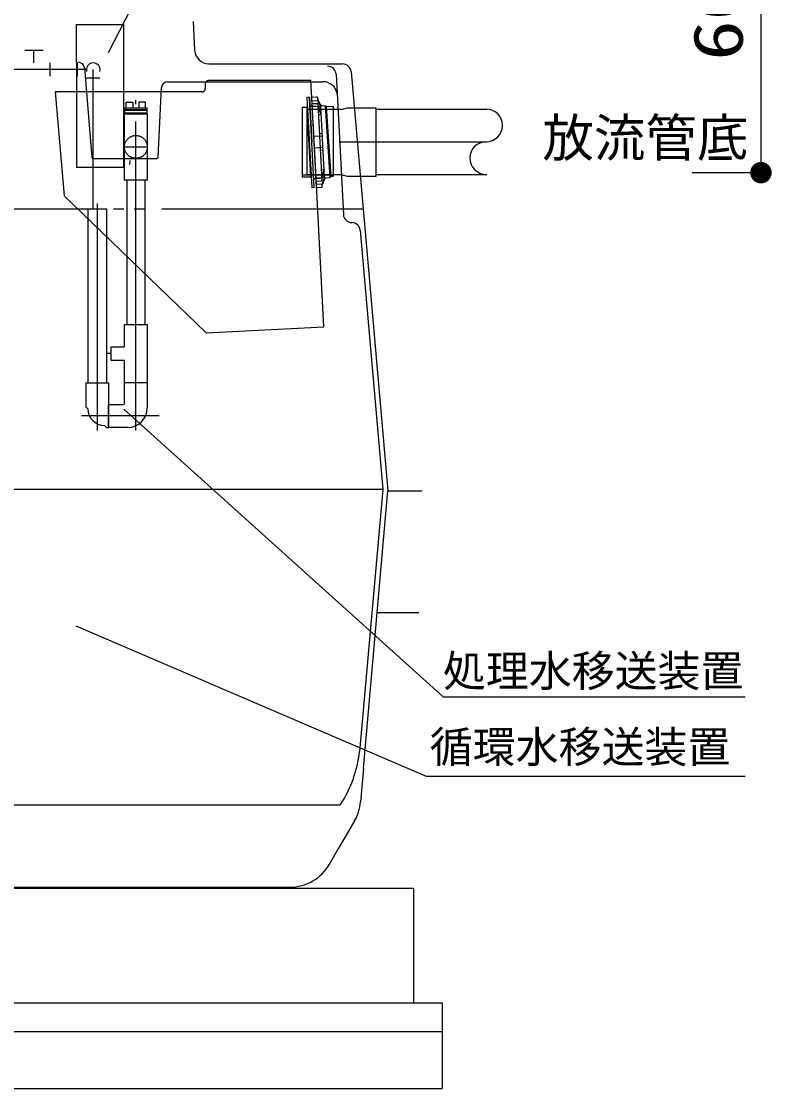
# Model space of a CAD drawing. Units: millimetres, scale not verified. Extents: x -8093 to 8093, y -5792 to 5792.
# Drawn here: x -4394 to -3084, y -3849 to -1985 of the extents above; entities that cross this region are included whole.
import ezdxf
from ezdxf.enums import TextEntityAlignment as Align

# ---------------------------------------------------------------- set-up
doc = ezdxf.new("R2010")
doc.units = ezdxf.units.MM
doc.header["$LTSCALE"] = 30
for name, pattern in [('LONG_CHAIN', [21, 18, -1, 1, -1]), ('LONG_DASHED2', [13, 12, -1]), ('LONG_DOUBLE_CHAIN', [21.8, 18, -1, 0.6, -0.6, 0.6, -1])]:
    doc.linetypes.add(name, pattern=pattern)
for name, color, linetype, lineweight in [('0-1_00クル-フ-0躯体', 3, 'Continuous', 25), ('0-2_00クル-フ-1機器', 2, 'Continuous', 25), ('0-3_00クル-フ-6寸法', 132, 'Continuous', 25)]:
    doc.layers.add(name, color=color, linetype=linetype, lineweight=lineweight)
doc.styles.add('ＭＳ ゴシック', font='')
doc.styles.get('ＭＳ ゴシック').set_extended_font_data('MS Gothic')

msp = doc.modelspace()

# ---------------------------------------------------------------- linework, layer by layer
at = {"layer": '0-1_00クル-フ-0躯体', "color": 4}
for p, q in [((-4242.38, -2039.5), (-4001.76, -1572.6)), ((-4215.2, -2662.12), (-3657.54, -3164.58)), ((-3657.54, -3164.58), (-3129.61, -3164.58)), ((-3679.12, -3303.21), (-3129.61, -3303.21))]:
    msp.add_line(p, q, dxfattribs=at)
at = {"layer": '0-1_00クル-フ-0躯体'}
for p, q in [((-4094.29, -1984.96), (-4091.64, -2035.58)), ((-4388.5, -2035.08), (-4356.26, -2035.08)), ((-4372.38, -2052.18), (-4372.38, -2035.08)), ((-4372.38, -2057.28), (-4372.38, -2035.08)), ((-4280.88, -2069.27), (-4464.39, -2069.27)), ((-4344.38, -2057.63), (-4344.38, -2080.91)), ((-4296.88, -2057.28), (-4296.88, -2081.26)), ((-4284.3, -2066.41), (-4271.42, -2222.55)), ((-4268.88, -2312.19), (-4268.88, -2069.27)), ((-4066.67, -2059.27), (-3833.39, -2059.27)), ((-4257.39, -2084.07), (-4280.38, -2084.07)), ((-3844.58, -2077.49), (-3831.76, -2322.16)), ((-3818.45, -2072.96), (-3754.38, -2805.27)), ((-4155.56, -2222.48), (-4149.65, -2100.79)), ((-4138.67, -2090.37), (-3867.53, -2090.37)), ((-4335.28, -2108.27), (-4331.27, -2108.27)), ((-3890.9, -2117.68), (-3895.39, -2117.91)), ((-3895.39, -2117.91), (-3887.12, -2275.69)), ((-3890.9, -2117.68), (-3886.76, -2196.57)), ((-3882.63, -2275.46), (-3890.87, -2118.18)), ((-3878.66, -2274.75), (-3886.88, -2117.97)), ((-3886.58, -2123.59), (-3876.6, -2123.07)), ((-3886.4, -2117.44), (-3877.92, -2117)), ((-3876.87, -2117.94), (-3876.6, -2123.07)), ((-3871.09, -2132.65), (-3876.68, -2121.43)), ((-3871.01, -2134.16), (-3876.6, -2123.07)), ((-4207.38, -2139.27), (-4207.38, -2140.27)), ((-4181.38, -2140.27), (-4181.38, -2139.27)), ((-3895.49, -2135.07), (-3889.13, -2256.47)), ((-3834.83, -2138.77), (-3894.83, -2138.77)), ((-3890.06, -2133.65), (-3880.07, -2133.13)), ((-3886.32, -2128.66), (-3876.83, -2128.17)), ((-3876.07, -2133.06), (-3886.06, -2133.58)), ((-3876.3, -2128.64), (-3869.24, -2263.53)), ((-3870.49, -2144.15), (-3876.07, -2133.06)), ((-3870.33, -2147.13), (-3875.92, -2135.91)), ((-3871.01, -2134.16), (-3875.4, -2134.39)), ((-3872.24, -2129.72), (-3872.54, -2129.73)), ((-3871.19, -2130.66), (-3871.02, -2133.86)), ((-3871.09, -2132.66), (-3863.02, -2132.24)), ((-3864.57, -2256.99), (-3871.09, -2132.65)), ((-3863.02, -2132.24), (-3861.7, -2134.49)), ((-3854.62, -2257.97), (-3863.02, -2132.24)), ((-3849.83, -2133.87), (-3861.7, -2134.49)), ((-3861.7, -2134.49), (-3853.53, -2255.59)), ((-3849.83, -2133.87), (-3849.83, -2255.4)), ((-3774.83, -2138.27), (-3581.41, -2138.27)), ((-4214.24, -2155.27), (-4214.24, -2152.27)), ((-4210.38, -2146.27), (-4210.38, -2145.27)), ((-4178.38, -2145.27), (-4178.38, -2146.27)), ((-3875.32, -2147.39), (-3870.33, -2147.13)), ((-3868.55, -2181.09), (-3873.54, -2181.35)), ((-3868.31, -2185.59), (-3883.29, -2186.37)), ((-3867.27, -2205.56), (-3882.25, -2206.34)), ((-3867.03, -2210.05), (-3872.02, -2210.31)), ((-4269.43, -2224.37), (-4157.56, -2224.37)), ((-3870.24, -2244.28), (-3865.25, -2244.02)), ((-3865.25, -2244.02), (-3869.64, -2255.76)), ((-3865.09, -2247), (-3869.49, -2258.61)), ((-3854.62, -2257.97), (-3853.53, -2255.59)), ((-3853.53, -2255.59), (-3849.83, -2255.4)), ((-3774.83, -2252.27), (-3581.41, -2252.27)), ((-4210.38, -2262.27), (-4210.38, -2514.27)), ((-4178.38, -2514.27), (-4178.38, -2262.27)), ((-3883.47, -2259.48), (-3873.48, -2258.96)), ((-3869.49, -2258.61), (-3879.48, -2259.14)), ((-3879.22, -2264.05), (-3869.73, -2263.55)), ((-3878.96, -2269.12), (-3868.97, -2268.6)), ((-3864.57, -2256.99), (-3868.97, -2268.6)), ((-3868.7, -2273.73), (-3868.97, -2268.6)), ((-3864.57, -2256.99), (-3868.96, -2257.22)), ((-3864.49, -2258.5), (-3868.88, -2270.24)), ((-3865.33, -2261.54), (-3865.63, -2261.55)), ((-3864.39, -2260.48), (-3864.56, -2257.29)), ((-3864.49, -2258.49), (-3854.62, -2257.97)), ((-3882.63, -2275.46), (-3887.12, -2275.69)), ((-3878.14, -2275.22), (-3869.65, -2274.78)), ((-3878.14, -2275.22), (-3869.65, -2274.78)), ((-3802.48, -2350.06), (-3762.82, -2802.33)), ((-4214.38, -2514.27), (-4174.38, -2514.27)), ((-4174.38, -2514.27), (-4174.38, -2616.27)), ((-4237.38, -2577.27), (-4237.38, -2553.27)), ((-4237.38, -2565.27), (-4245.93, -2565.27)), ((-4281.93, -2616.27), (-4281.93, -2658.27)), ((-4281.93, -2616.27), (-4241.93, -2616.27)), ((-4241.93, -2616.27), (-4241.93, -2658.27)), ((-4214.38, -2652.27), (-4214.38, -2616.27)), ((-4174.38, -2616.27), (-4214.38, -2616.27)), ((-4174.38, -2616.27), (-4174.38, -2660.27)), ((-4281.93, -2658.27), (-4278.43, -2661.78)), ((-4241.93, -2658.27), (-4241.93, -2694.27)), ((-4245.93, -2694.27), (-4249.44, -2690.77)), ((-4245.93, -2694.27), (-4241.93, -2694.27)), ((-4544.38, -2802.33), (-3762.82, -2802.33)), ((-3762.85, -2802.6), (-3803.71, -3260.56)), ((-3796.81, -3290.24), (-3754.38, -2805.27)), ((-3766.84, -2800.22), (-3766.83, -2800.15)), ((-3766.84, -2800.22), (-3766.83, -2800.15)), ((-3766.84, -2800.22), (-3766.83, -2800.15)), ((-3762.85, -2802.6), (-3762.82, -2802.33)), ((-3772.95, -3017.47), (-3700.17, -3017.47)), ((-3772.95, -3017.47), (-3700.17, -3017.47)), ((-3796.81, -3290.24), (-3801.91, -3348.52)), ((-4544.38, -3353.43), (-3837.17, -3353.43)), ((-3812.32, -3381.55), (-3838.95, -3427.66)), ((-3856.04, -3457.27), (-3838.95, -3427.66)), ((-5983.44, -3497.27), (-3925.33, -3497.27))]:
    msp.add_line(p, q, dxfattribs=at)
at = {"layer": '0-1_00クル-フ-0躯体', "linetype": 'LONG_DASHED2'}
for p, q in [((-4298.03, -2056.37), (-4298.03, -2240.26)), ((-4073.02, -2094.27), (-4073.02, -2102.27)), ((-3888.41, -2088.27), (-4067.02, -2088.27)), ((-4216.03, -2108.27), (-4216.03, -2240.26)), ((-3890.16, -2131.7), (-3886.17, -2131.49)), ((-4204.64, -2235.27), (-4204.28, -2228.27)), ((-4216.03, -2240.26), (-4298.03, -2240.26)), ((-3903.83, -2252.77), (-3849.83, -2252.77)), ((-3883.46, -2259.53), (-3879.47, -2259.32))]:
    msp.add_line(p, q, dxfattribs=at)
at = {"layer": '0-1_00クル-フ-0躯体', "linetype": 'LONG_CHAIN'}
for p, q in [((-4194.38, -2699.67), (-4194.38, -2122.65)), ((-3839.24, -2195.27), (-3582.35, -2195.27)), ((-4214.38, -2204.27), (-4174.38, -2204.27)), ((-4261.93, -2302.92), (-4261.93, -2699.67)), ((-4153.53, -2674.27), (-4289.28, -2674.27))]:
    msp.add_line(p, q, dxfattribs=at)
at = {"layer": '0-1_00クル-フ-0躯体', "linetype": 'LONG_DOUBLE_CHAIN'}
msp.add_line((-6111.25, -2312.27), (-3797.51, -2312.27), dxfattribs=at)
at = {"layer": '0-1_00クル-フ-0躯体', "color": 7}
msp.add_line((-3754.38, -2805.27), (-3694.38, -2805.27), dxfattribs=at)
at = {"layer": '0-1_00クル-フ-0躯体'}
for points in [[(-4298.03, -2056.37), (-4298.03, -1990.26), (-4216.03, -1990.26), (-4216.03, -2108.27)], [(-4211.38, -2136.27), (-4211.38, -2126.27), (-4199.38, -2126.27), (-4199.38, -2136.27)], [(-4177.38, -2136.27), (-4177.38, -2126.27), (-4189.38, -2126.27), (-4189.38, -2136.27)], [(-3903.83, -2135.07), (-3895.49, -2135.07), (-3894.55, -2134.02)], [(-3903.83, -2135.07), (-3903.83, -2256.47), (-3889.13, -2256.47), (-3888.08, -2257.41)], [(-3834.83, -2252.77), (-3894.83, -2252.77), (-3894.83, -2138.77)], [(-3834.83, -2138.77), (-3824.83, -2135.77), (-3774.83, -2135.77), (-3774.83, -2255.77), (-3824.83, -2255.77), (-3834.83, -2252.77)], [(-4277.93, -2616.27), (-4277.93, -2312.19), (-4245.93, -2312.19), (-4245.93, -2616.27)], [(-4237.38, -2553.27), (-4214.38, -2553.27), (-4214.38, -2514.27)], [(-4214.38, -2616.27), (-4214.38, -2577.27), (-4237.38, -2577.27)], [(-4208.38, -2694.27), (-4241.93, -2694.27), (-4241.93, -2654.27), (-4216.38, -2654.27)]]:
    msp.add_lwpolyline(points, dxfattribs=at)
at = {"layer": '0-1_00クル-フ-0躯体', "linetype": 'LONG_DASHED2'}
msp.add_lwpolyline([(-4079.02, -2108.27), (-4335.28, -2108.27), (-4319.43, -2289.47), (-4071.32, -2529.18), (-3865.87, -2518.41), (-3888.41, -2088.27)], dxfattribs=at)
at = {"layer": '0-1_00クル-フ-0躯体'}
for points in [[(-4213.38, -2139.27), (-4213.38, -2136.27), (-4175.38, -2136.27), (-4175.38, -2139.27)], [(-4175.38, -2145.27), (-4213.38, -2145.27), (-4213.38, -2140.27), (-4175.38, -2140.27)], [(-4214.38, -2262.27), (-4214.38, -2146.27), (-4174.38, -2146.27), (-4174.38, -2262.27)]]:
    msp.add_lwpolyline(points, close=True, dxfattribs=at)
at = {"layer": '0-1_00クル-フ-0躯体', "color": 4}
msp.add_lwpolyline([(-4299.24, -3040.62), (-3687.12, -3303.21), (-3679.12, -3303.21)], dxfattribs=at)
at = {"layer": '0-1_00クル-フ-0躯体', "linetype": 'LONG_DASHED2'}
msp.add_circle((-4194.38, -2204.27), 20, dxfattribs=at)
at = {"layer": '0-1_00クル-フ-0躯体'}
for centre, radius, start, end in [((-4066.67, -2034.27), 25, 183, 270), ((-4295.26, -2067.37), 11, 5, 90), ((-4268.88, -2069.27), 11.99, 343.40184, 196.59816), ((-3859.56, -2078.27), 15, 3, 90), ((-3833.39, -2074.27), 15, 5, 90), ((-4138.67, -2101.37), 11, 90, 177), ((-3867.53, -2115.37), 25, 8.24487, 90), ((-3886.38, -2117.94), 0.5, 93, 183), ((-3877.86, -2117.99), 1, 3, 93), ((-3876.8, -2128.67), 0.5, 3, 93), ((-3872.19, -2130.71), 1, 3, 93), ((-3582.34, -2166.77), 28.5, 270, 90), ((-3582.34, -2223.77), 28.5, 90, 270), ((-4269.43, -2222.37), 2, 185, 270), ((-4157.56, -2222.37), 2, 270, 357), ((-3869.76, -2263.06), 0.5, 273, 3), ((-3869.7, -2273.78), 1, 273, 3), ((-3865.39, -2260.54), 1, 273, 3), ((-3878.16, -2274.72), 0.5, 183, 273), ((-3816.78, -2321.38), 15, 183, 268.77247), ((-3817.42, -2351.37), 15, 5, 88.77247), ((-4248.93, -2661.27), 29.5, 180.97954, 269.02046), ((-4216.38, -2652.27), 2, 270, 0), ((-4208.38, -2660.27), 34, 270, 0), ((-4013.83, -3237.32), 211.4, 326.68442, 353.68831), ((-3881.61, -3341.55), 80, 330, 355), ((-3925.33, -3417.27), 80, 270, 330)]:
    msp.add_arc(centre, radius, start, end, dxfattribs=at)
at = {"layer": '0-1_00クル-フ-0躯体', "linetype": 'LONG_DASHED2'}
for centre, start, end in [((-4079.02, -2102.27), 270, 0), ((-4067.02, -2094.27), 90, 180)]:
    msp.add_arc(centre, 6, start, end, dxfattribs=at)
at = {"layer": '0-2_00クル-フ-1機器'}
for p, q in [((-6199.38, -3499.27), (-3709.38, -3499.27)), ((-3709.38, -3499.27), (-3709.38, -3699.27)), ((-6249.38, -3849.27), (-3659.38, -3849.27))]:
    msp.add_line(p, q, dxfattribs=at)
for points in [[(-6249.38, -3699.27), (-3659.38, -3699.27), (-3659.38, -3799.27)], [(-6249.38, -3749.27), (-3659.38, -3749.27), (-3659.38, -3849.27)]]:
    msp.add_lwpolyline(points, dxfattribs=at)
at = {"layer": '0-3_00クル-フ-6寸法', "color": 4}
for p in [(-3102.26, -1649.27), (-3222.26, -2249.27)]:
    msp.add_line(p, (-3102.26, -2249.27), dxfattribs=at)
at = {"layer": '0-3_00クル-フ-6寸法'}
for points in [[(-3102.26, -2249.27), (-3116.71, -2237.32), (-3115.09, -2235.6)], [(-3102.26, -2249.27), (-3115.09, -2235.6), (-3113.28, -2234.1)], [(-3102.26, -2249.27), (-3113.28, -2234.1), (-3111.29, -2232.84)], [(-3102.26, -2249.27), (-3111.29, -2232.84), (-3109.16, -2231.84)], [(-3102.26, -2249.27), (-3109.16, -2231.84), (-3106.92, -2231.11)], [(-3102.26, -2249.27), (-3106.92, -2231.11), (-3104.61, -2230.67)], [(-3102.26, -2249.27), (-3104.61, -2230.67), (-3102.26, -2230.52)], [(-3102.26, -2249.27), (-3102.26, -2230.52), (-3099.91, -2230.67)], [(-3102.26, -2249.27), (-3099.91, -2230.67), (-3097.6, -2231.11)], [(-3102.26, -2249.27), (-3097.6, -2231.11), (-3095.36, -2231.84)], [(-3102.26, -2249.27), (-3095.36, -2231.84), (-3093.23, -2232.84)], [(-3102.26, -2249.27), (-3093.23, -2232.84), (-3091.24, -2234.1)], [(-3102.26, -2249.27), (-3091.24, -2234.1), (-3089.42, -2235.6)], [(-3102.26, -2249.27), (-3089.42, -2235.6), (-3087.81, -2237.32)], [(-3102.26, -2249.27), (-3120.97, -2248.09), (-3120.68, -2245.76)], [(-3102.26, -2249.27), (-3120.97, -2250.45), (-3120.97, -2248.09)], [(-3102.26, -2249.27), (-3120.68, -2252.78), (-3120.97, -2250.45)], [(-3102.26, -2249.27), (-3120.68, -2245.76), (-3120.09, -2243.48)], [(-3102.26, -2249.27), (-3120.09, -2255.06), (-3120.68, -2252.78)], [(-3102.26, -2249.27), (-3120.09, -2243.48), (-3119.23, -2241.29)], [(-3102.26, -2249.27), (-3119.23, -2257.25), (-3120.09, -2255.06)], [(-3102.26, -2249.27), (-3119.23, -2241.29), (-3118.09, -2239.22)], [(-3102.26, -2249.27), (-3118.09, -2259.32), (-3119.23, -2257.25)], [(-3102.26, -2249.27), (-3118.09, -2239.22), (-3116.71, -2237.32)], [(-3102.26, -2249.27), (-3116.71, -2261.22), (-3118.09, -2259.32)], [(-3102.26, -2249.27), (-3115.09, -2262.94), (-3116.71, -2261.22)], [(-3102.26, -2249.27), (-3113.28, -2264.44), (-3115.09, -2262.94)], [(-3102.26, -2249.27), (-3111.29, -2265.7), (-3113.28, -2264.44)], [(-3102.26, -2249.27), (-3109.16, -2266.7), (-3111.29, -2265.7)], [(-3102.26, -2249.27), (-3106.92, -2267.43), (-3109.16, -2266.7)], [(-3102.26, -2249.27), (-3104.61, -2267.87), (-3106.92, -2267.43)], [(-3102.26, -2249.27), (-3102.26, -2268.02), (-3104.61, -2267.87)], [(-3102.26, -2249.27), (-3087.81, -2237.32), (-3086.43, -2239.22)], [(-3102.26, -2249.27), (-3086.43, -2239.22), (-3085.29, -2241.29)], [(-3102.26, -2249.27), (-3085.29, -2241.29), (-3084.43, -2243.48)], [(-3102.26, -2249.27), (-3084.43, -2243.48), (-3083.84, -2245.76)], [(-3102.26, -2249.27), (-3083.84, -2245.76), (-3083.55, -2248.09)], [(-3102.26, -2249.27), (-3083.55, -2248.09), (-3083.55, -2250.45)], [(-3102.26, -2249.27), (-3099.91, -2267.87), (-3102.26, -2268.02)], [(-3102.26, -2249.27), (-3097.6, -2267.43), (-3099.91, -2267.87)], [(-3102.26, -2249.27), (-3095.36, -2266.7), (-3097.6, -2267.43)], [(-3102.26, -2249.27), (-3093.23, -2265.7), (-3095.36, -2266.7)], [(-3102.26, -2249.27), (-3091.24, -2264.44), (-3093.23, -2265.7)], [(-3102.26, -2249.27), (-3089.42, -2262.94), (-3091.24, -2264.44)], [(-3102.26, -2249.27), (-3087.81, -2261.22), (-3089.42, -2262.94)], [(-3102.26, -2249.27), (-3086.43, -2259.32), (-3087.81, -2261.22)], [(-3102.26, -2249.27), (-3085.29, -2257.25), (-3086.43, -2259.32)], [(-3102.26, -2249.27), (-3084.43, -2255.06), (-3085.29, -2257.25)], [(-3102.26, -2249.27), (-3083.84, -2252.78), (-3084.43, -2255.06)], [(-3102.26, -2249.27), (-3083.55, -2250.45), (-3083.84, -2252.78)]]:
    msp.add_solid(points, dxfattribs=at)

# ---------------------------------------------------------------- texts
at = {"layer": '0-1_00クル-フ-0躯体', "color": 4, "style": 'ＭＳ ゴシック'}
for s, p in [('処理水移送装置', (-3657.87, -3163.52)), ('循環水移送装置', (-3680.89, -3296.37))]:
    msp.add_text(s, height=54.99, dxfattribs=at).set_placement(p, align=Align.BOTTOM_LEFT)
at = {"layer": '0-3_00クル-フ-6寸法', "color": 3, "style": 'ＭＳ ゴシック', "width": 1.2}
msp.add_text('600', height=86.66, rotation=90, dxfattribs=at).set_placement((-3108.11, -2053.84), align=Align.BOTTOM_LEFT)
at = {"layer": '0-3_00クル-フ-6寸法', "color": 4, "style": 'ＭＳ ゴシック'}
msp.add_text('放流管底', height=65.98, dxfattribs=at).set_placement((-3484.1, -2241.11), align=Align.BOTTOM_LEFT)

doc.saveas('drawing.dxf')
